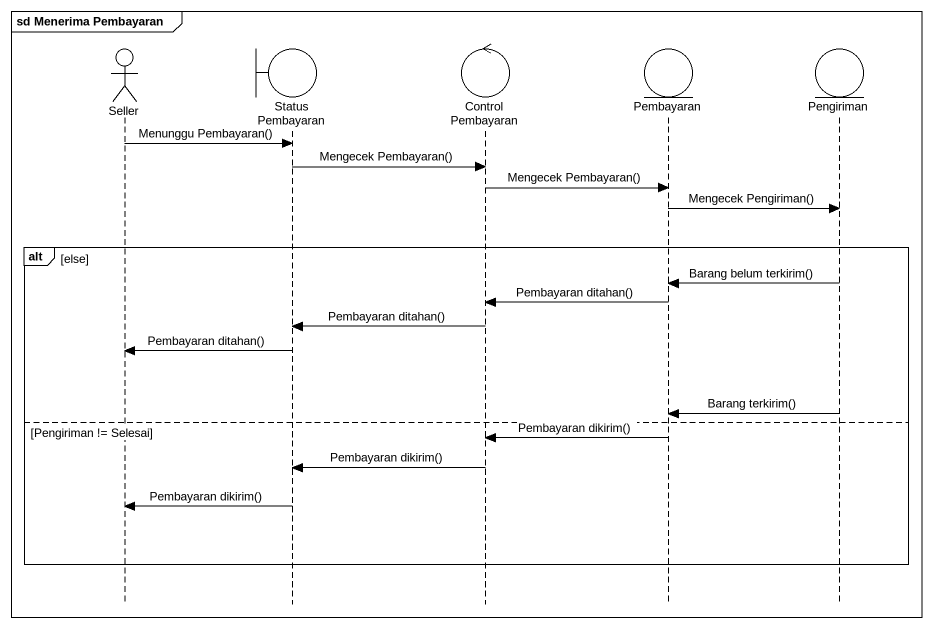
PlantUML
@startuml
mainframe sd Menerima Pembayaran
hide footbox
actor Seller
boundary "Status Pembayaran" as Status_Pembayaran
control "Control Pembayaran" as Control_Pembayaran
entity Pembayaran
entity Pengiriman

Seller -> Status_Pembayaran : Menunggu Pembayaran()
Status_Pembayaran -> Control_Pembayaran : Mengecek Pembayaran()
Control_Pembayaran -> Pembayaran : Mengecek Pembayaran()
Pembayaran -> Pengiriman : Mengecek Pengiriman()
alt else
  Pengiriman -> Pembayaran : Barang belum terkirim()
  Pembayaran -> Control_Pembayaran : Pembayaran ditahan()
  Control_Pembayaran -> Status_Pembayaran : Pembayaran ditahan()
  Status_Pembayaran -> Seller : Pembayaran ditahan()
  Pengiriman -> Pembayaran : Barang terkirim()
else Pengiriman != Selesai
  Pembayaran -> Control_Pembayaran : Pembayaran dikirim()
  Control_Pembayaran -> Status_Pembayaran : Pembayaran dikirim()
  Status_Pembayaran -> Seller : Pembayaran dikirim()
end
@enduml
